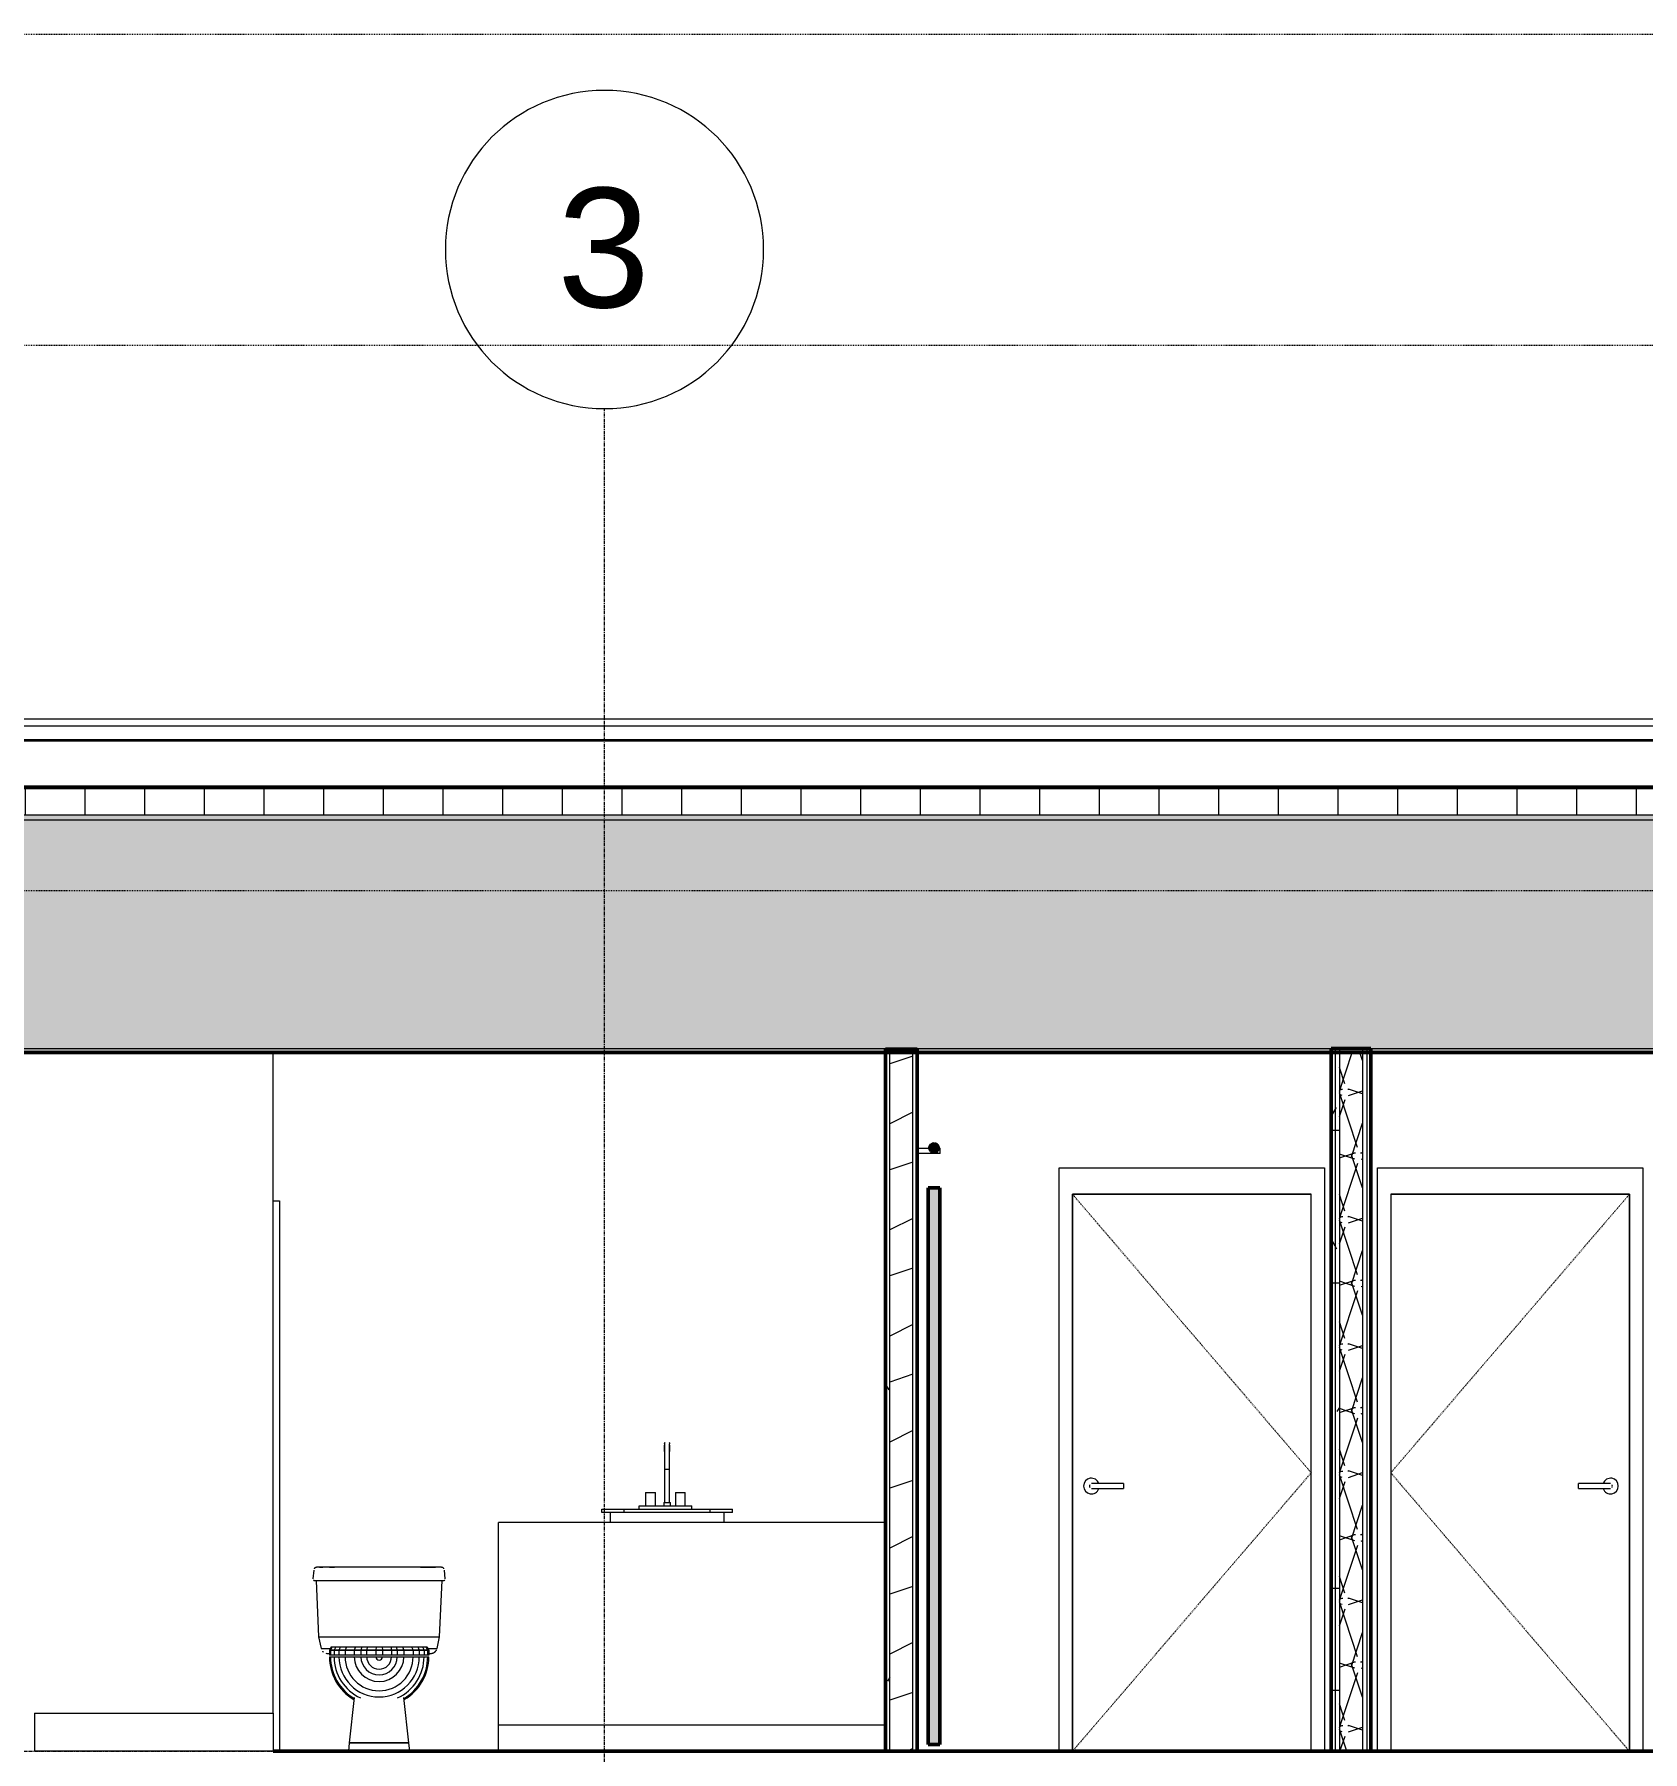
# Model space of a CAD drawing. Header units: inches. Extents: x -4168 to 1833, y -300 to 637.
# Drawn here: x -2913.3 to -2670.7, y 267.9 to 527 of the extents above; entities that cross this region are included whole.
import ezdxf

# ---------------------------------------------------------------- set-up
doc = ezdxf.new("R2010")
doc.units = ezdxf.units.IN
doc.header["$MEASUREMENT"] = 0
for name, pattern in [('Aligning Line 1_8_', [0.25, 0.125, -0.125]), ('Dash 1_16_', [0.125, 0.0625, -0.0625]), ('Grid Line 1_2_', [0.875, 0.5, -0.125, 0.125, -0.125])]:
    doc.linetypes.add(name, pattern=pattern)
for name, color, linetype, lineweight in [('0-1', 7, 'Continuous', 5), ('0-2', 7, 'Continuous', 13), ('0-3', 55, 'Continuous', 9), ('A-DOOR-2', 135, 'Continuous', 13), ('A-DOOR-3', 10, 'Continuous', 50), ('A-DOOR-4', 250, 'Continuous', 9), ('A-DOOR-8', 250, 'Dash 1_16_', 9), ('A-DOOR-FRAM-1', 250, 'Continuous', 9), ('A-FLOR-7', 192, 'Continuous', 50), ('A-FLOR-LEVL-1', 51, 'Grid Line 1_2_', 9), ('A-ROOF', 132, 'Continuous', 13), ('A-ROOF-1', 252, 'Continuous', 13), ('A-ROOF-2', 31, 'Continuous', 5), ('A-ROOF-4', 132, 'Continuous', 50), ('A-ROOF-PATT-1', 132, 'Continuous', 9), ('A-WALL-1', 10, 'Continuous', 50), ('A-WALL-2', 7, 'Continuous', 13), ('A-WALL-3', 135, 'Continuous', 13), ('A-WALL-PATT-1', 250, 'Continuous', 9), ('A-WALL-PATT-2', 253, 'Continuous', 9), ('G-ANNO-SYMB', 111, 'Aligning Line 1_8_', 9), ('I-WALL-1', 10, 'Continuous', 50), ('I-WALL-2', 135, 'Continuous', 13), ('P-SANR-FIXT-1', 55, 'Continuous', 9), ('Q-CASE-1', 55, 'Continuous', 9), ('S-GRID-1', 1, 'Grid Line 1_2_', 9), ('S-GRID-IDEN', 1, 'Continuous', 9)]:
    doc.layers.add(name, color=color, linetype=linetype, lineweight=lineweight)
doc.styles.add('Arial_1', font='arial.ttf', dxfattribs={"height": 18})
pattern_1 = [(0, (-3769.654, 146.633), (30.72, 7.68), [1.267, -21.773, 1.267, -21.773, -122.88]), (0, (-3769.654, 146.633), (30.72, 7.68), [-46.08, 1.267, -44.813, 1.267, -21.773, -53.76]), (0, (-3769.654, 146.633), (30.72, 7.68), [-115.2, 1.267, -14.093, 1.267, -37.133]), (120, (-3758.134, 150.473), (-22.011075, 22.7643), [1.267, -21.773, 1.267, -21.773, -122.88]), (120, (-3758.134, 150.473), (-22.011075, 22.7643), [-46.08, 1.267, -44.813, 1.267, -21.773, -53.76]), (120, (-3758.134, 150.473), (-22.011075, 22.7643), [-115.2, 1.267, -14.093, 1.267, -37.133]), (240, (-3754.294, 165.833), (-8.708925, -30.4443), [1.267, -21.773, 1.267, -21.773, -122.88]), (240, (-3754.294, 165.833), (-8.708925, -30.4443), [-46.08, 1.267, -44.813, 1.267, -21.773, -53.76]), (240, (-3754.294, 165.833), (-8.708925, -30.4443), [-115.2, 1.267, -14.093, 1.267, -37.133])]

# ---------------------------------------------------------------- blocks, each defined once
blk = doc.blocks.new('M_Sink Vanity-Square - 500 x 440mm-1352614-BUILDING SECTION - NORTH_SOUTH THRU PARKING RAMP - LOOKING WEST')
at = {"layer": 'P-SANR-FIXT-1'}
for p, q in [((-2818.25, 314.39), (-2818.25, 314.4)), ((-2817.5, 314.41), (-2817.5, 314.39)), ((-2818.25, 313.19), (-2818.25, 305.5)), ((-2818.25, 311.87), (-2818.25, 310.5)), ((-2817.5, 305.5), (-2817.5, 313.19)), ((-2817.5, 310.5), (-2817.5, 311.87)), ((-2817.88, 310.5), (-2818.24, 310.5)), ((-2817.51, 310.5), (-2817.88, 310.5)), ((-2821.13, 307), (-2821.13, 304.99)), ((-2821.13, 307), (-2819.63, 307)), ((-2819.63, 304.99), (-2819.63, 307)), ((-2816.63, 307), (-2816.63, 304.99)), ((-2816.63, 307), (-2815.13, 307)), ((-2815.13, 304.99), (-2815.13, 307)), ((-2827.75, 304.5), (-2827.75, 304)), ((-2827.72, 304.5), (-2824.4, 304.5)), ((-2827.72, 304), (-2827.72, 304.5)), ((-2824.4, 304), (-2827.72, 304)), ((-2826.47, 304), (-2826.47, 302.5)), ((-2824.4, 304.5), (-2811.36, 304.5)), ((-2824.4, 304.5), (-2824.4, 304)), ((-2811.36, 304), (-2824.4, 304)), ((-2822.13, 304.99), (-2822.13, 304.5)), ((-2822.11, 304.99), (-2821.38, 304.99)), ((-2821.38, 304.99), (-2820.38, 304.99)), ((-2820.38, 304.99), (-2815.88, 304.99)), ((-2818.38, 305.5), (-2818.38, 304.99)), ((-2818.38, 305.5), (-2817.38, 305.5)), ((-2817.38, 304.99), (-2817.38, 305.5)), ((-2815.88, 304.99), (-2814.88, 304.99)), ((-2814.88, 304.99), (-2814.15, 304.99)), ((-2814.13, 304.5), (-2814.13, 304.99)), ((-2811.36, 304.5), (-2808.03, 304.5)), ((-2811.36, 304), (-2811.36, 304.5)), ((-2808.03, 304), (-2811.36, 304)), ((-2809.28, 302.5), (-2809.28, 304)), ((-2808.03, 304), (-2808.03, 304.5)), ((-2808, 304), (-2808, 304.5))]:
    blk.add_line(p, q, dxfattribs=at)
at = {"layer": 'P-SANR-FIXT-1', "flags": 128}
for points in [[(-2818.25, 314.43), (-2818.24, 314.45), (-2818.24, 314.46), (-2818.24, 314.48), (-2818.23, 314.49), (-2818.23, 314.51), (-2818.22, 314.52), (-2818.22, 314.53), (-2818.21, 314.55), (-2818.2, 314.56), (-2818.19, 314.57)], [(-2818.25, 314.37), (-2818.25, 314.37), (-2818.25, 314.37), (-2818.25, 314.36), (-2818.25, 314.34), (-2818.25, 314.33), (-2818.25, 314.3), (-2818.25, 314.28), (-2818.25, 314.25), (-2818.25, 314.21), (-2818.25, 314.18), (-2818.25, 314.14), (-2818.25, 314.09), (-2818.25, 314.04), (-2818.25, 313.99), (-2818.25, 313.94), (-2818.25, 313.88), (-2818.25, 313.82), (-2818.25, 313.75), (-2818.25, 313.69), (-2818.25, 313.62), (-2818.25, 313.54), (-2818.25, 313.47), (-2818.25, 313.39), (-2818.25, 313.31), (-2818.25, 313.23), (-2818.25, 313.14), (-2818.25, 313.05), (-2818.25, 312.96), (-2818.25, 312.87), (-2818.25, 312.78), (-2818.25, 312.69), (-2818.25, 312.59), (-2818.25, 312.5), (-2818.25, 312.4), (-2818.25, 312.3), (-2818.25, 312.2), (-2818.25, 312.1), (-2818.25, 312), (-2818.25, 311.9), (-2818.25, 311.87)], [(-2818.25, 313.19), (-2818.25, 313.23), (-2818.25, 313.28), (-2818.25, 313.33), (-2818.25, 313.38), (-2818.25, 313.42), (-2818.25, 313.47), (-2818.25, 313.52), (-2818.25, 313.56), (-2818.25, 313.61), (-2818.25, 313.65), (-2818.25, 313.69), (-2818.25, 313.74), (-2818.25, 313.78), (-2818.25, 313.82), (-2818.25, 313.86), (-2818.25, 313.9), (-2818.25, 313.93), (-2818.25, 313.97), (-2818.25, 314.01), (-2818.25, 314.04), (-2818.25, 314.07), (-2818.25, 314.1), (-2818.25, 314.13), (-2818.25, 314.16)], [(-2817.56, 314.58), (-2817.55, 314.56), (-2817.55, 314.55), (-2817.54, 314.54), (-2817.53, 314.52), (-2817.53, 314.51), (-2817.52, 314.5), (-2817.52, 314.48), (-2817.51, 314.47), (-2817.51, 314.45), (-2817.51, 314.44), (-2817.51, 314.42)], [(-2817.5, 311.87), (-2817.5, 311.97), (-2817.5, 312.07), (-2817.5, 312.17), (-2817.5, 312.27), (-2817.5, 312.37), (-2817.5, 312.47), (-2817.5, 312.57), (-2817.5, 312.66), (-2817.5, 312.76), (-2817.5, 312.85), (-2817.5, 312.94), (-2817.5, 313.03), (-2817.5, 313.12), (-2817.5, 313.2), (-2817.5, 313.29), (-2817.5, 313.37), (-2817.5, 313.45), (-2817.5, 313.52), (-2817.5, 313.6), (-2817.5, 313.67), (-2817.5, 313.74), (-2817.5, 313.8), (-2817.5, 313.86), (-2817.5, 313.92), (-2817.5, 313.98), (-2817.5, 314.03), (-2817.5, 314.08), (-2817.5, 314.13), (-2817.5, 314.17), (-2817.5, 314.21), (-2817.5, 314.24), (-2817.5, 314.27), (-2817.5, 314.3), (-2817.5, 314.32), (-2817.5, 314.34), (-2817.5, 314.35), (-2817.5, 314.36), (-2817.5, 314.37), (-2817.5, 314.37), (-2817.5, 314.37)], [(-2817.5, 314.14), (-2817.5, 314.11), (-2817.5, 314.08), (-2817.5, 314.05), (-2817.5, 314.01), (-2817.5, 313.98), (-2817.5, 313.94), (-2817.5, 313.91), (-2817.5, 313.87), (-2817.5, 313.83), (-2817.5, 313.79), (-2817.5, 313.75), (-2817.5, 313.7), (-2817.5, 313.66), (-2817.5, 313.62), (-2817.5, 313.57), (-2817.5, 313.53), (-2817.5, 313.48), (-2817.5, 313.44), (-2817.5, 313.39), (-2817.5, 313.34), (-2817.5, 313.3), (-2817.5, 313.25), (-2817.5, 313.2), (-2817.5, 313.19)]]:
    blk.add_lwpolyline(points, dxfattribs=at)
blk = doc.blocks.new('Toilet-Domestic-3D - Toilet-Domestic-3D-1372870-BUILDING SECTION - NORTH_SOUTH THRU PARKING RAMP - LOOKING WEST')
at = {"layer": 'P-SANR-FIXT-1'}
for p, q in [((-2871.19, 295.29), (-2871.3, 294.02)), ((-2870.32, 295.75), (-2869.82, 295.75)), ((-2870.32, 295.75), (-2869.82, 295.75)), ((-2868.78, 295.75), (-2868.07, 295.75)), ((-2868.78, 295.75), (-2868.07, 295.75)), ((-2855.07, 295.75), (-2867.57, 295.75)), ((-2855.07, 295.75), (-2852.83, 295.75)), ((-2855.07, 295.75), (-2852.83, 295.75)), ((-2851.35, 294.02), (-2851.46, 295.29)), ((-2870.82, 293.75), (-2870.44, 285.25)), ((-2867.57, 293.75), (-2855.07, 293.75)), ((-2852.21, 285.25), (-2851.82, 293.75)), ((-2870.44, 285.25), (-2870.08, 283.49)), ((-2870.44, 285.25), (-2867.57, 285.25)), ((-2867.57, 285.25), (-2855.07, 285.25)), ((-2855.07, 285.25), (-2852.21, 285.25)), ((-2852.57, 283.49), (-2852.21, 285.25)), ((-2870.08, 283.49), (-2868.72, 283.49)), ((-2868.57, 283.75), (-2868.82, 283.24)), ((-2868.82, 283.25), (-2868.65, 283.25)), ((-2868.82, 283.25), (-2868.82, 282.5)), ((-2868.65, 283.24), (-2868.82, 283.24)), ((-2868.65, 282.5), (-2868.82, 282.5)), ((-2868.4, 283.75), (-2868.65, 283.24)), ((-2868.65, 283.25), (-2868.11, 283.25)), ((-2868.65, 283.25), (-2868.65, 282.5)), ((-2868.11, 283.24), (-2868.65, 283.24)), ((-2868.11, 282.5), (-2868.65, 282.5)), ((-2868.57, 283.75), (-2868.4, 283.75)), ((-2868.4, 283.75), (-2867.87, 283.75)), ((-2867.87, 283.75), (-2868.11, 283.24)), ((-2868.11, 283.25), (-2867.38, 283.25)), ((-2867.38, 283.24), (-2868.11, 283.24)), ((-2868.11, 283.24), (-2868.11, 282.5)), ((-2867.38, 282.5), (-2868.11, 282.5)), ((-2867.87, 283.75), (-2867.15, 283.75)), ((-2867.15, 283.75), (-2867.38, 283.24)), ((-2867.38, 283.25), (-2866.45, 283.25)), ((-2867.38, 283.25), (-2867.38, 282.5)), ((-2866.45, 283.24), (-2867.38, 283.24)), ((-2866.45, 282.5), (-2867.38, 282.5)), ((-2867.15, 283.75), (-2866.23, 283.75)), ((-2866.23, 283.75), (-2866.45, 283.24)), ((-2866.45, 283.25), (-2865.06, 283.25)), ((-2865.06, 283.24), (-2866.45, 283.24)), ((-2866.45, 283.24), (-2866.45, 282.5)), ((-2865.06, 282.5), (-2866.45, 282.5)), ((-2866.23, 283.75), (-2864.87, 283.75)), ((-2864.87, 283.75), (-2865.06, 283.25)), ((-2865.06, 283.25), (-2864.06, 283.25)), ((-2865.06, 283.25), (-2865.06, 282.5)), ((-2864.06, 283.24), (-2865.06, 283.24)), ((-2864.06, 282.5), (-2865.06, 282.5)), ((-2864.87, 283.75), (-2863.91, 283.75)), ((-2863.91, 283.75), (-2864.06, 283.25)), ((-2864.06, 283.25), (-2863.2, 283.25)), ((-2864.06, 283.25), (-2864.06, 282.5)), ((-2863.2, 283.24), (-2864.06, 283.24)), ((-2863.2, 282.5), (-2864.06, 282.5)), ((-2863.91, 283.75), (-2863.09, 283.75)), ((-2863.09, 283.75), (-2863.2, 283.25)), ((-2863.2, 283.25), (-2861.82, 283.25)), ((-2863.2, 283.25), (-2863.2, 282.5)), ((-2861.82, 283.24), (-2863.2, 283.24)), ((-2861.82, 282.5), (-2863.2, 282.5)), ((-2863.09, 283.75), (-2861.78, 283.75)), ((-2861.78, 283.75), (-2861.82, 283.25)), ((-2861.82, 283.25), (-2860.82, 283.25)), ((-2860.82, 283.24), (-2861.82, 283.24)), ((-2861.82, 283.24), (-2861.82, 282.5)), ((-2860.82, 282.5), (-2861.82, 282.5)), ((-2861.78, 283.75), (-2860.87, 283.75)), ((-2860.87, 283.75), (-2859.56, 283.75)), ((-2860.87, 283.75), (-2860.82, 283.25)), ((-2860.82, 283.25), (-2859.45, 283.25)), ((-2860.82, 283.25), (-2860.82, 282.5)), ((-2859.45, 283.24), (-2860.82, 283.24)), ((-2859.45, 282.5), (-2860.82, 282.5)), ((-2859.56, 283.75), (-2858.74, 283.75)), ((-2859.56, 283.75), (-2859.45, 283.25)), ((-2859.45, 283.25), (-2858.58, 283.25)), ((-2858.58, 283.24), (-2859.45, 283.24)), ((-2859.45, 283.24), (-2859.45, 282.5)), ((-2858.58, 282.5), (-2859.45, 282.5)), ((-2858.74, 283.75), (-2857.78, 283.75)), ((-2858.74, 283.75), (-2858.59, 283.25)), ((-2858.58, 283.25), (-2857.59, 283.25)), ((-2858.58, 283.25), (-2858.58, 282.5)), ((-2857.58, 283.24), (-2858.58, 283.24)), ((-2857.58, 282.5), (-2858.58, 282.5)), ((-2857.78, 283.75), (-2856.41, 283.75)), ((-2857.78, 283.75), (-2857.59, 283.25)), ((-2857.58, 283.25), (-2856.2, 283.25)), ((-2856.2, 283.24), (-2857.58, 283.24)), ((-2857.58, 283.24), (-2857.58, 282.5)), ((-2856.2, 282.5), (-2857.58, 282.5)), ((-2856.41, 283.75), (-2855.5, 283.75)), ((-2856.41, 283.75), (-2856.2, 283.24)), ((-2856.2, 283.25), (-2855.26, 283.25)), ((-2855.26, 283.24), (-2856.2, 283.24)), ((-2856.2, 283.24), (-2856.2, 282.5)), ((-2855.26, 282.5), (-2856.2, 282.5)), ((-2855.5, 283.75), (-2854.77, 283.75)), ((-2855.5, 283.75), (-2855.26, 283.24)), ((-2855.26, 283.25), (-2854.54, 283.25)), ((-2855.26, 283.25), (-2855.26, 282.5)), ((-2854.54, 283.24), (-2855.26, 283.24)), ((-2854.54, 282.5), (-2855.26, 282.5)), ((-2854.77, 283.75), (-2854.25, 283.75)), ((-2854.77, 283.75), (-2854.54, 283.24)), ((-2854.54, 283.25), (-2854, 283.25)), ((-2854.54, 283.25), (-2854.54, 282.5)), ((-2854, 283.24), (-2854.54, 283.24)), ((-2854, 282.5), (-2854.54, 282.5)), ((-2854.25, 283.75), (-2854.07, 283.75)), ((-2854.25, 283.75), (-2854, 283.24)), ((-2854.07, 283.75), (-2853.82, 283.24)), ((-2854, 283.25), (-2853.82, 283.25)), ((-2853.82, 283.24), (-2854, 283.24)), ((-2854, 283.24), (-2854, 282.5)), ((-2853.82, 282.5), (-2854, 282.5)), ((-2853.93, 283.49), (-2852.57, 283.49)), ((-2853.82, 283.25), (-2853.82, 282.5)), ((-2868.82, 282.25), (-2868.65, 282.25)), ((-2868.65, 282.25), (-2868.11, 282.25)), ((-2868.11, 282.25), (-2867.38, 282.25)), ((-2867.38, 282.25), (-2866.45, 282.25)), ((-2866.45, 282.25), (-2865.06, 282.25)), ((-2865.06, 282.25), (-2864.06, 282.25)), ((-2864.06, 282.25), (-2863.2, 282.25)), ((-2863.2, 282.25), (-2861.82, 282.25)), ((-2861.82, 282.25), (-2861.32, 282.25)), ((-2861.32, 282.25), (-2860.82, 282.25)), ((-2860.82, 282.25), (-2859.45, 282.25)), ((-2859.45, 282.25), (-2858.58, 282.25)), ((-2858.58, 282.25), (-2857.58, 282.25)), ((-2857.58, 282.25), (-2856.2, 282.25)), ((-2856.2, 282.25), (-2855.26, 282.25)), ((-2855.26, 282.25), (-2854.54, 282.25)), ((-2854.54, 282.25), (-2854, 282.25)), ((-2854, 282.25), (-2853.82, 282.25)), ((-2865.07, 276.12), (-2865.82, 269.25)), ((-2856.82, 269.25), (-2857.57, 276.12)), ((-2865.82, 269.25), (-2865.96, 268)), ((-2865.6, 269.25), (-2865.82, 269.25)), ((-2865.82, 269.25), (-2865.6, 269.25)), ((-2864.96, 269.25), (-2865.6, 269.25)), ((-2865.6, 269.25), (-2861.32, 269.25)), ((-2863.97, 269.25), (-2864.96, 269.25)), ((-2862.71, 269.25), (-2863.97, 269.25)), ((-2861.32, 269.25), (-2862.71, 269.25)), ((-2859.93, 269.25), (-2861.32, 269.25)), ((-2861.32, 269.25), (-2859.93, 269.25)), ((-2858.68, 269.25), (-2859.93, 269.25)), ((-2859.93, 269.25), (-2858.68, 269.25)), ((-2857.68, 269.25), (-2858.68, 269.25)), ((-2858.68, 269.25), (-2857.68, 269.25)), ((-2857.04, 269.25), (-2857.68, 269.25)), ((-2857.68, 269.25), (-2857.04, 269.25)), ((-2856.82, 269.25), (-2857.04, 269.25)), ((-2857.04, 269.25), (-2856.82, 269.25)), ((-2856.69, 268), (-2856.82, 269.25))]:
    blk.add_line(p, q, dxfattribs=at)
at = {"layer": 'P-SANR-FIXT-1', "flags": 128}
for points in [[(-2867.57, 295.75), (-2867.7, 295.75), (-2867.82, 295.75), (-2867.95, 295.75), (-2868.07, 295.75), (-2868.19, 295.75), (-2868.31, 295.75), (-2868.44, 295.75), (-2868.55, 295.75), (-2868.67, 295.75), (-2868.79, 295.75), (-2868.9, 295.75), (-2869.01, 295.75), (-2869.12, 295.75), (-2869.23, 295.75), (-2869.33, 295.75), (-2869.44, 295.75), (-2869.53, 295.75), (-2869.63, 295.75), (-2869.72, 295.75), (-2869.81, 295.75), (-2869.89, 295.75), (-2869.98, 295.75), (-2870.05, 295.75), (-2870.13, 295.75), (-2870.2, 295.75), (-2870.26, 295.75), (-2870.32, 295.75), (-2870.38, 295.75), (-2870.43, 295.75), (-2870.48, 295.75), (-2870.52, 295.75), (-2870.56, 295.75), (-2870.59, 295.75), (-2870.62, 295.75), (-2870.65, 295.75), (-2870.66, 295.75), (-2870.68, 295.75), (-2870.69, 295.75), (-2870.69, 295.75), (-2870.69, 295.75)], [(-2851.96, 295.75), (-2851.96, 295.75), (-2851.97, 295.75), (-2851.98, 295.75), (-2852, 295.75), (-2852.02, 295.75), (-2852.05, 295.75), (-2852.08, 295.75), (-2852.12, 295.75), (-2852.16, 295.75), (-2852.2, 295.75), (-2852.25, 295.75), (-2852.31, 295.75), (-2852.37, 295.75), (-2852.43, 295.75), (-2852.5, 295.75), (-2852.57, 295.75), (-2852.65, 295.75), (-2852.73, 295.75), (-2852.81, 295.75), (-2852.9, 295.75), (-2852.99, 295.75), (-2853.09, 295.75), (-2853.19, 295.75), (-2853.29, 295.75), (-2853.39, 295.75), (-2853.5, 295.75), (-2853.6, 295.75), (-2853.72, 295.75), (-2853.83, 295.75), (-2853.94, 295.75), (-2854.06, 295.75), (-2854.18, 295.75), (-2854.3, 295.75), (-2854.42, 295.75), (-2854.54, 295.75), (-2854.67, 295.75), (-2854.79, 295.75), (-2854.92, 295.75), (-2855.04, 295.75), (-2855.07, 295.75)], [(-2871.05, 293.75), (-2871.05, 293.75), (-2871.04, 293.75), (-2871.03, 293.75), (-2871.01, 293.75), (-2870.98, 293.75), (-2870.95, 293.75), (-2870.92, 293.75), (-2870.87, 293.75), (-2870.83, 293.75), (-2870.78, 293.75), (-2870.72, 293.75), (-2870.66, 293.75), (-2870.59, 293.75), (-2870.52, 293.75), (-2870.44, 293.75), (-2870.36, 293.75), (-2870.28, 293.75), (-2870.19, 293.75), (-2870.09, 293.75), (-2870, 293.75), (-2869.89, 293.75), (-2869.79, 293.75), (-2869.68, 293.75), (-2869.57, 293.75), (-2869.45, 293.75), (-2869.33, 293.75), (-2869.21, 293.75), (-2869.09, 293.75), (-2868.96, 293.75), (-2868.83, 293.75), (-2868.7, 293.75), (-2868.57, 293.75), (-2868.44, 293.75), (-2868.3, 293.75), (-2868.16, 293.75), (-2868.03, 293.75), (-2867.89, 293.75), (-2867.75, 293.75), (-2867.61, 293.75), (-2867.57, 293.75)], [(-2855.07, 293.75), (-2854.93, 293.75), (-2854.8, 293.75), (-2854.66, 293.75), (-2854.52, 293.75), (-2854.38, 293.75), (-2854.25, 293.75), (-2854.11, 293.75), (-2853.98, 293.75), (-2853.85, 293.75), (-2853.72, 293.75), (-2853.59, 293.75), (-2853.47, 293.75), (-2853.35, 293.75), (-2853.23, 293.75), (-2853.11, 293.75), (-2853, 293.75), (-2852.89, 293.75), (-2852.78, 293.75), (-2852.68, 293.75), (-2852.58, 293.75), (-2852.48, 293.75), (-2852.39, 293.75), (-2852.31, 293.75), (-2852.23, 293.75), (-2852.15, 293.75), (-2852.08, 293.75), (-2852.01, 293.75), (-2851.94, 293.75), (-2851.89, 293.75), (-2851.83, 293.75), (-2851.79, 293.75), (-2851.74, 293.75), (-2851.71, 293.75), (-2851.67, 293.75), (-2851.65, 293.75), (-2851.63, 293.75), (-2851.61, 293.75), (-2851.6, 293.75), (-2851.6, 293.75), (-2851.6, 293.75)], [(-2869.11, 282.75), (-2869.11, 282.75), (-2869.11, 282.75), (-2869.1, 282.75), (-2869.09, 282.75), (-2869.08, 282.75), (-2869.07, 282.75), (-2869.05, 282.75), (-2869.03, 282.75), (-2869.01, 282.75), (-2868.99, 282.75), (-2868.96, 282.75), (-2868.94, 282.75), (-2868.91, 282.75), (-2868.88, 282.75), (-2868.84, 282.75)], [(-2853.81, 282.75), (-2853.78, 282.75), (-2853.75, 282.75), (-2853.72, 282.75), (-2853.69, 282.75), (-2853.66, 282.75), (-2853.64, 282.75), (-2853.62, 282.75), (-2853.6, 282.75), (-2853.58, 282.75), (-2853.57, 282.75), (-2853.56, 282.75), (-2853.55, 282.75), (-2853.54, 282.75), (-2853.54, 282.75), (-2853.54, 282.75), (-2853.54, 282.75)]]:
    blk.add_lwpolyline(points, dxfattribs=at)
at = {"layer": 'P-SANR-FIXT-1'}
for radius, start, end in [(7.5, 180, 239.5183), (7.33, 180, 239.6408), (6.79, 180, 245.7328), (6.06, 180, 360), (5.13, 180, 360), (3.74, 180, 360), (2.74, 180, 360), (1.87, 180, 0), (0.5, 180, 0), (6.79, 294.2672, 360), (7.33, 300.3592, 360), (7.5, 300.4817, 360)]:
    blk.add_arc((-2861.32, 282.25), radius, start, end, dxfattribs=at)
for points, knots in [([(-2870.69, 295.75), (-2870.73, 295.75), (-2870.8, 295.74), (-2870.87, 295.72), (-2870.93, 295.69), (-2870.98, 295.66), (-2871.03, 295.62), (-2871.07, 295.57), (-2871.1, 295.54), (-2871.11, 295.52)], [-1, -1, -1, -1, -0.8333333, -0.75, -0.6666667, -0.5833333, -0.5, -0.4166667, -0.3333333, -0.3333333, -0.3333333, -0.3333333]), ([(-2851.54, 295.52), (-2851.55, 295.54), (-2851.58, 295.57), (-2851.62, 295.62), (-2851.67, 295.66), (-2851.72, 295.69), (-2851.78, 295.72), (-2851.85, 295.74), (-2851.92, 295.75), (-2851.96, 295.75)], [0.3333333, 0.3333333, 0.3333333, 0.3333333, 0.4166667, 0.5, 0.5833333, 0.6666667, 0.75, 0.8333333, 1, 1, 1, 1]), ([(-2871.24, 293.83), (-2871.23, 293.83), (-2871.23, 293.82), (-2871.21, 293.81), (-2871.2, 293.8), (-2871.17, 293.78), (-2871.15, 293.77), (-2871.13, 293.76), (-2871.1, 293.75), (-2871.07, 293.75), (-2871.05, 293.75)], [-0.5, -0.5, -0.5, -0.5, -0.46875, -0.4375, -0.375, -0.3125, -0.25, -0.1875, -0.125, 0, 0, 0, 0]), ([(-2851.6, 293.75), (-2851.58, 293.75), (-2851.55, 293.75), (-2851.52, 293.76), (-2851.5, 293.77), (-2851.47, 293.78), (-2851.45, 293.8), (-2851.43, 293.81), (-2851.42, 293.82), (-2851.42, 293.83), (-2851.41, 293.83)], [0, 0, 0, 0, 0.125, 0.1875, 0.25, 0.3125, 0.375, 0.4375, 0.46875, 0.5, 0.5, 0.5, 0.5]), ([(-2853.54, 282.75), (-2853.46, 282.75), (-2853.35, 282.76), (-2853.21, 282.8), (-2853.11, 282.84), (-2853.02, 282.89), (-2852.93, 282.96), (-2852.84, 283.03), (-2852.77, 283.11), (-2852.71, 283.19), (-2852.67, 283.25), (-2852.65, 283.28)], [0, 0, 0, 0, 0.1666667, 0.25, 0.3333333, 0.4166667, 0.5, 0.5833333, 0.6666667, 0.75, 0.8247452, 0.8247452, 0.8247452, 0.8247452])]:
    blk.add_open_spline(points, degree=3, knots=knots, dxfattribs=at)
for points in [[(-2869.88, 283.11), (-2869.85, 283.08), (-2869.81, 283.03), (-2869.75, 282.98), (-2869.72, 282.96)], [(-2869.33, 282.77), (-2869.26, 282.76), (-2869.19, 282.75), (-2869.11, 282.75)]]:
    blk.add_open_spline(points, degree=3, dxfattribs=at)
blk = doc.blocks.new('OD_CW_Base Cabinet - OD_CW_Base Cabinet-1913600-BUILDING SECTION - NORTH_SOUTH THRU PARKING RAMP - LOOKING WEST')
at = {"layer": 'Q-CASE-1'}
for p, q in [((-2843.32, 272), (-2843.32, 302.5)), ((-2784.92, 302.5), (-2843.32, 302.5)), ((-2843.32, 272), (-2784.92, 272)), ((-2843.32, 268), (-2843.32, 272))]:
    blk.add_line(p, q, dxfattribs=at)
blk = doc.blocks.new('Shower Base-3D - 36_ x 36_-1586087-BUILDING SECTION - NORTH_SOUTH THRU PARKING RAMP - LOOKING WEST')
at = {"layer": 'P-SANR-FIXT-1'}
for p, q in [((-2913.32, 273.75), (-2877.32, 273.75)), ((-2913.32, 273.75), (-2913.32, 268)), ((-2877.32, 273.75), (-2877.32, 268)), ((-2877.32, 268), (-2913.32, 268))]:
    blk.add_line(p, q, dxfattribs=at)
blk = doc.blocks.new('Interior_barn_door_18732 - Interior_barn_door_18732-V4-BUILDING SECTION - NORTH_SOUTH THRU PARKING RAMP - LOOKING WEST')
at = {"layer": 'A-DOOR-2'}
for points in [[(-2777.6, 358.37), (-2777.16, 358.56), (-2776.98, 359), (-2777.16, 359.44), (-2777.6, 359.62), (-2778.04, 359.44), (-2778.21, 358.96), (-2778.04, 358.56)], [(-2776.73, 269), (-2776.73, 353), (-2778.48, 353), (-2778.48, 269)]]:
    blk.add_hatch(color=256, dxfattribs=at).paths.add_polyline_path(points, flags=0)
for p, q in [((-2780.17, 358.96), (-2778.21, 358.96)), ((-2776.7, 358.15), (-2780.17, 358.15)), ((-2776.99, 358.96), (-2776.7, 358.96)), ((-2776.7, 358.15), (-2776.7, 358.96))]:
    blk.add_line(p, q, dxfattribs=at)
at = {"layer": 'A-DOOR-3'}
for p, q in [((-2776.73, 353), (-2778.48, 353)), ((-2778.48, 353), (-2778.48, 269)), ((-2776.73, 269), (-2776.73, 353)), ((-2778.48, 269), (-2776.73, 269))]:
    blk.add_line(p, q, dxfattribs=at)
for start, end in [(90, 270), (270, 90)]:
    blk.add_arc((-2777.6, 359), 0.625, start, end, dxfattribs=at)
blk = doc.blocks.new('Single-Flush - CLOSET-1720256-BUILDING SECTION - NORTH_SOUTH THRU PARKING RAMP - LOOKING WEST')
at = {"layer": 'A-DOOR-FRAM-1'}
for p, q in [((-2877.32, 351), (-2876.32, 351)), ((-2876.32, 351), (-2876.32, 268))]:
    blk.add_line(p, q, dxfattribs=at)
blk = doc.blocks.new('CTR - 1st Phase - Unit Layouts_rvt-1-BUILDING SECTION - NORTH_SOUTH THRU PARKING RAMP - LOOKING WEST')
at = {"layer": 'A-WALL-PATT-1'}
h = blk.add_hatch(dxfattribs=at)
h.set_pattern_fill('FP_1', color=256, style=0, pattern_type=2)
h.set_pattern_definition(pattern_1)
h.paths.add_polyline_path([(-2784.92, 268), (-2784.3, 268), (-2784.3, 373.37), (-2784.92, 373.37), (-2784.92, 272)], flags=0)
at = {"layer": 'A-WALL-PATT-2'}
h = blk.add_hatch(dxfattribs=at)
h.set_pattern_fill('FP_4', color=256, style=0, pattern_type=2)
h.set_pattern_definition([(216.87, (-3763.257, 162.627), (47.980943, 31.987086), [7.997, -71.971]), (206.565, (-3753.661, 157.829), (-15.993714, -15.994133), [17.881, -17.881]), (198.435, (-3753.661, 149.832), (-31.98674, -15.99388), [10.115, -40.461])])
h.paths.add_polyline_path([(-2780.8, 268), (-2780.8, 373.37), (-2784.3, 373.37), (-2784.3, 268)], flags=0)
at = {"layer": 'A-WALL-1'}
for p, q in [((-2784.92, 373.87), (-2784.92, 268)), ((-2780.17, 373.87), (-2784.92, 373.87)), ((-2780.17, 268), (-2780.17, 373.87)), ((-2784.92, 268), (-2780.17, 268))]:
    blk.add_line(p, q, dxfattribs=at)
at = {"layer": 'A-WALL-2'}
for p, q in [((-2784.3, 268), (-2784.3, 373.87)), ((-2780.8, 268), (-2780.8, 373.87))]:
    blk.add_line(p, q, dxfattribs=at)
at = {"layer": 'A-WALL-3'}
blk.add_line((-2877.32, 273.75), (-2877.32, 373.37), dxfattribs=at)
at = {"layer": '0-2'}
for name in ['Interior_barn_door_18732 - Interior_barn_door_18732-V4-BUILDING SECTION - NORTH_SOUTH THRU PARKING RAMP - LOOKING WEST', 'Single-Flush - CLOSET-1720256-BUILDING SECTION - NORTH_SOUTH THRU PARKING RAMP - LOOKING WEST', 'M_Sink Vanity-Square - 500 x 440mm-1352614-BUILDING SECTION - NORTH_SOUTH THRU PARKING RAMP - LOOKING WEST', 'OD_CW_Base Cabinet - OD_CW_Base Cabinet-1913600-BUILDING SECTION - NORTH_SOUTH THRU PARKING RAMP - LOOKING WEST', 'Toilet-Domestic-3D - Toilet-Domestic-3D-1372870-BUILDING SECTION - NORTH_SOUTH THRU PARKING RAMP - LOOKING WEST', 'Shower Base-3D - 36_ x 36_-1586087-BUILDING SECTION - NORTH_SOUTH THRU PARKING RAMP - LOOKING WEST']:
    blk.add_blockref(name, (0, 0), dxfattribs=at)
blk = doc.blocks.new('HOLLOW METAL - UNIT DOOR-1759144-BUILDING SECTION - NORTH_SOUTH THRU PARKING RAMP - LOOKING WEST')
at = {"layer": 'A-DOOR-4'}
for p, q in [((-2672.72, 352), (-2708.72, 352)), ((-2708.72, 352), (-2708.72, 268)), ((-2672.72, 268), (-2672.72, 352)), ((-2676.27, 308.39), (-2680.4, 308.39)), ((-2680.4, 308), (-2680.4, 308.39)), ((-2680.4, 307.61), (-2680.4, 308)), ((-2680.4, 307.61), (-2676.27, 307.61))]:
    blk.add_line(p, q, dxfattribs=at)
at = {"layer": 'A-DOOR-4', "flags": 128}
for points in [[(-2675.68, 308.39), (-2675.68, 308.39), (-2675.68, 308.39), (-2675.68, 308.39), (-2675.68, 308.39), (-2675.69, 308.39), (-2675.69, 308.39), (-2675.7, 308.39), (-2675.71, 308.39), (-2675.71, 308.39), (-2675.72, 308.39), (-2675.73, 308.39), (-2675.74, 308.39), (-2675.75, 308.39), (-2675.77, 308.39), (-2675.78, 308.39), (-2675.79, 308.39), (-2675.81, 308.39), (-2675.82, 308.39), (-2675.84, 308.39), (-2675.86, 308.39), (-2675.87, 308.39), (-2675.89, 308.39), (-2675.91, 308.39), (-2675.93, 308.39), (-2675.95, 308.39), (-2675.97, 308.39), (-2675.99, 308.39), (-2676.01, 308.39), (-2676.03, 308.39), (-2676.05, 308.39), (-2676.08, 308.39), (-2676.1, 308.39), (-2676.12, 308.39), (-2676.14, 308.39), (-2676.17, 308.39), (-2676.19, 308.39), (-2676.21, 308.39), (-2676.24, 308.39), (-2676.26, 308.39), (-2676.27, 308.39)], [(-2676.27, 307.61), (-2676.24, 307.61), (-2676.22, 307.61), (-2676.2, 307.61), (-2676.17, 307.61), (-2676.15, 307.61), (-2676.13, 307.61), (-2676.1, 307.61), (-2676.08, 307.61), (-2676.06, 307.61), (-2676.04, 307.61), (-2676.02, 307.61), (-2675.99, 307.61), (-2675.97, 307.61), (-2675.95, 307.61), (-2675.93, 307.61), (-2675.91, 307.61), (-2675.9, 307.61), (-2675.88, 307.61), (-2675.86, 307.61), (-2675.84, 307.61), (-2675.83, 307.61), (-2675.81, 307.61), (-2675.8, 307.61), (-2675.78, 307.61), (-2675.77, 307.61), (-2675.76, 307.61), (-2675.75, 307.61), (-2675.74, 307.61), (-2675.73, 307.61), (-2675.72, 307.61), (-2675.71, 307.61), (-2675.7, 307.61), (-2675.7, 307.61), (-2675.69, 307.61), (-2675.69, 307.61), (-2675.68, 307.61), (-2675.68, 307.61), (-2675.68, 307.61), (-2675.68, 307.61)]]:
    blk.add_lwpolyline(points, dxfattribs=at)
at = {"layer": 'A-DOOR-4'}
for centre, radius, start, end in [((-2675.58, 308), 1.18, 0, 160.3657), ((-2675.68, 308), 0.394, 75, 90), ((-2675.58, 308), 1.18, 199.5633, 0), ((-2675.68, 308), 0.394, 270, 285), ((-2675.68, 308), 0.394, 0, 30), ((-2675.68, 308), 0.394, 330, 0)]:
    blk.add_arc(centre, radius, start, end, dxfattribs=at)
at = {"layer": 'A-DOOR-8'}
for p, q in [((-2672.72, 352), (-2708.72, 310)), ((-2708.72, 310), (-2672.72, 268))]:
    blk.add_line(p, q, dxfattribs=at)
at = {"layer": 'A-DOOR-FRAM-1'}
for p, q in [((-2708.72, 352), (-2708.72, 268)), ((-2708.72, 352), (-2672.72, 352)), ((-2672.72, 352), (-2672.72, 268))]:
    blk.add_line(p, q, dxfattribs=at)
blk = doc.blocks.new('HOLLOW METAL - UNIT DOOR-1758958-BUILDING SECTION - NORTH_SOUTH THRU PARKING RAMP - LOOKING WEST')
at = {"layer": 'A-DOOR-4'}
for p, q in [((-2756.72, 352), (-2756.72, 268)), ((-2720.72, 352), (-2756.72, 352)), ((-2720.72, 268), (-2720.72, 352)), ((-2749.05, 308.39), (-2753.18, 308.39)), ((-2749.05, 308.39), (-2749.05, 308)), ((-2753.18, 307.61), (-2749.05, 307.61)), ((-2749.05, 308), (-2749.05, 307.61))]:
    blk.add_line(p, q, dxfattribs=at)
at = {"layer": 'A-DOOR-4', "flags": 128}
for points in [[(-2753.18, 308.39), (-2753.2, 308.39), (-2753.23, 308.39), (-2753.25, 308.39), (-2753.27, 308.39), (-2753.3, 308.39), (-2753.32, 308.39), (-2753.34, 308.39), (-2753.37, 308.39), (-2753.39, 308.39), (-2753.41, 308.39), (-2753.43, 308.39), (-2753.45, 308.39), (-2753.47, 308.39), (-2753.49, 308.39), (-2753.51, 308.39), (-2753.53, 308.39), (-2753.55, 308.39), (-2753.57, 308.39), (-2753.59, 308.39), (-2753.6, 308.39), (-2753.62, 308.39), (-2753.64, 308.39), (-2753.65, 308.39), (-2753.66, 308.39), (-2753.68, 308.39), (-2753.69, 308.39), (-2753.7, 308.39), (-2753.71, 308.39), (-2753.72, 308.39), (-2753.73, 308.39), (-2753.74, 308.39), (-2753.75, 308.39), (-2753.75, 308.39), (-2753.76, 308.39), (-2753.76, 308.39), (-2753.77, 308.39), (-2753.77, 308.39), (-2753.77, 308.39), (-2753.77, 308.39)], [(-2753.77, 307.61), (-2753.77, 307.61), (-2753.77, 307.61), (-2753.77, 307.61), (-2753.76, 307.61), (-2753.76, 307.61), (-2753.75, 307.61), (-2753.75, 307.61), (-2753.74, 307.61), (-2753.73, 307.61), (-2753.72, 307.61), (-2753.71, 307.61), (-2753.7, 307.61), (-2753.69, 307.61), (-2753.68, 307.61), (-2753.67, 307.61), (-2753.65, 307.61), (-2753.64, 307.61), (-2753.62, 307.61), (-2753.61, 307.61), (-2753.59, 307.61), (-2753.57, 307.61), (-2753.56, 307.61), (-2753.54, 307.61), (-2753.52, 307.61), (-2753.5, 307.61), (-2753.48, 307.61), (-2753.46, 307.61), (-2753.44, 307.61), (-2753.42, 307.61), (-2753.39, 307.61), (-2753.37, 307.61), (-2753.35, 307.61), (-2753.33, 307.61), (-2753.3, 307.61), (-2753.28, 307.61), (-2753.26, 307.61), (-2753.23, 307.61), (-2753.21, 307.61), (-2753.19, 307.61), (-2753.18, 307.61)]]:
    blk.add_lwpolyline(points, dxfattribs=at)
at = {"layer": 'A-DOOR-4'}
for centre, radius, start, end in [((-2753.87, 308), 1.18, 19.6343, 180), ((-2753.77, 308), 0.394, 90, 105), ((-2753.87, 308), 1.18, 180, 340.4367), ((-2753.77, 308), 0.394, 150, 180), ((-2753.77, 308), 0.394, 180, 210), ((-2753.77, 308), 0.394, 255, 270)]:
    blk.add_arc(centre, radius, start, end, dxfattribs=at)
at = {"layer": 'A-DOOR-8'}
for p, q in [((-2756.72, 352), (-2720.72, 310)), ((-2720.72, 310), (-2756.72, 268))]:
    blk.add_line(p, q, dxfattribs=at)
at = {"layer": 'A-DOOR-FRAM-1'}
for p, q in [((-2756.72, 268), (-2756.72, 352)), ((-2756.72, 352), (-2720.72, 352)), ((-2720.72, 268), (-2720.72, 352))]:
    blk.add_line(p, q, dxfattribs=at)
blk = doc.blocks.new('CTR - 1st Phase - Common Walls_rvt-1-BUILDING SECTION - NORTH_SOUTH THRU PARKING RAMP - LOOKING WEST')
at = {"layer": 'A-WALL-PATT-1'}
h = blk.add_hatch(dxfattribs=at)
h.set_pattern_fill('FP_1', color=256, style=0, pattern_type=2)
h.set_pattern_definition(pattern_1)
h.paths.add_polyline_path([(-2717.72, 268), (-2717.1, 268), (-2717.1, 373.37), (-2717.72, 373.37), (-2717.72, 274.85)], flags=0)
h = blk.add_hatch(dxfattribs=at)
h.set_pattern_fill('FP_1', color=256, style=0, pattern_type=2)
h.set_pattern_definition(pattern_1)
h.paths.add_polyline_path([(-2716.47, 268), (-2716.47, 373.37), (-2717.1, 373.37), (-2717.1, 268)], flags=0)
h = blk.add_hatch(dxfattribs=at)
h.set_pattern_fill('FP_1', color=256, style=0, pattern_type=2)
h.set_pattern_definition(pattern_1)
h.paths.add_polyline_path([(-2711.72, 268), (-2711.72, 373.37), (-2712.35, 373.37), (-2712.35, 268)], flags=0)
at = {"layer": 'A-WALL-PATT-2'}
h = blk.add_hatch(dxfattribs=at)
h.set_pattern_fill('FP_5', color=256, style=0, pattern_type=2)
h.set_pattern_definition([(161.57, (-3769.174, 147.113), (-3.8399538, -1.54e-05), [0, -27.322, 3.034, 0]), (18.43, (-3770.134, 147.113), (-3.8399538, 1.54e-05), [0, -27.322, 3.034, 0]), (108.43, (-3769.174, 147.113), (1.919622, -9.6005246), [9.106, -21.25]), (71.57, (-3770.134, 147.113), (1.919622, 9.6005246), [9.106, -21.25])])
h.paths.add_polyline_path([(-2712.97, 268), (-2712.97, 373.37), (-2716.47, 373.37), (-2716.47, 268)], flags=0)
at = {"layer": 'A-WALL-2'}
for p, q in [((-2717.1, 374), (-2717.1, 268)), ((-2716.47, 374), (-2716.47, 268)), ((-2712.97, 374), (-2712.97, 268)), ((-2712.35, 374), (-2712.35, 268))]:
    blk.add_line(p, q, dxfattribs=at)
at = {"layer": 'I-WALL-1'}
for p, q in [((-2717.72, 374), (-2717.72, 268)), ((-2711.72, 374), (-2717.72, 374)), ((-2711.72, 268), (-2711.72, 374)), ((-2717.72, 268), (-2711.72, 268))]:
    blk.add_line(p, q, dxfattribs=at)
at = {"layer": 'I-WALL-2'}
for p, q in [((-2758.72, 268), (-2758.72, 356)), ((-2758.72, 356), (-2718.72, 356)), ((-2718.72, 356), (-2718.72, 268)), ((-2710.72, 268), (-2710.72, 356)), ((-2710.72, 356), (-2670.72, 356)), ((-2670.72, 356), (-2670.72, 268))]:
    blk.add_line(p, q, dxfattribs=at)
at = {"layer": '0-3'}
for name in ['HOLLOW METAL - UNIT DOOR-1758958-BUILDING SECTION - NORTH_SOUTH THRU PARKING RAMP - LOOKING WEST', 'HOLLOW METAL - UNIT DOOR-1759144-BUILDING SECTION - NORTH_SOUTH THRU PARKING RAMP - LOOKING WEST']:
    blk.add_blockref(name, (0, 0), dxfattribs=at)
blk = doc.blocks.new('Basic Wall _ EXT - FIBER CEMENT - SMALL - ___-2145929-BUILDING SECTION - NORTH_SOUTH THRU PARKING RAMP - LOOKING WEST')
at = {"layer": 'A-WALL-3'}
for p, q in [((-2061.36, 423.66), (-3867.29, 423.66)), ((-2076.8, 422.6), (-3851.85, 422.6)), ((-3851.44, 420.42), (-2077.21, 420.42)), ((-2077.53, 420.57), (-3851.11, 420.57))]:
    blk.add_line(p, q, dxfattribs=at)
blk = doc.blocks.new('Grid - Grid Head - Circle-50561-BUILDING SECTION - NORTH_SOUTH THRU PARKING RAMP - LOOKING WEST')
at = {"layer": 'S-GRID-IDEN'}
for start, end in [(0, 180), (180, 360)]:
    blk.add_arc((-3481.32, 494.5), 24, start, end, dxfattribs=at)

msp = doc.modelspace()

# ---------------------------------------------------------------- hatches: boundary and pattern name
at = {"layer": 'A-ROOF-1'}
msp.add_hatch(color=256, dxfattribs=at).paths.add_polyline_path([(-2079.7841, 413.1606), (-2076.7987, 413.1606), (-2076.7987, 413.4107), (-3407.6737, 413.4107), (-3407.6737, 413.1606), (-2088.2259, 413.1606)], flags=0)
at = {"layer": 'A-ROOF-2'}
msp.add_hatch(color=256, dxfattribs=at).paths.add_polyline_path([(-2653.8274, 374), (-2076.1737, 374), (-2076.1737, 408.4096), (-3407.6737, 408.4096), (-3407.6737, 374), (-2687.5946, 374)], flags=0)
at = {"layer": 'A-ROOF-PATT-1'}
h = msp.add_hatch(dxfattribs=at)
h.set_pattern_fill('FP_10', color=256, style=0, pattern_type=2)
h.set_pattern_definition([(0, (-3769.654, 146.633), (0, 9), []), (90, (-3769.654, 146.633), (-9, 6e-16), [])])
h.paths.add_polyline_path([(-2923.9654, 409.1597), (-2076.1737, 409.1597), (-2076.1737, 413.1606), (-3407.6737, 413.1606), (-3407.6737, 409.1597), (-2951.6192, 409.1597)], flags=0)
h = msp.add_hatch(dxfattribs=at)
h.set_pattern_fill('FP_3', color=256, style=0, pattern_type=2)
h.set_pattern_definition([(0, (-3769.654, 146.633), (0, 4.798), []), (315, (-3769.654, 146.633), (4.7984266, 0), [6.786, -6.786]), (45, (-3769.654, 146.633), (4.7984266, 0), [6.786, -6.786])])
h.paths.add_polyline_path([(-2076.2417, 408.4096), (-2076.1737, 408.4096), (-2076.1737, 409.1597), (-3407.6737, 409.1597), (-3407.6737, 408.4096), (-2079.7841, 408.4096)], flags=0)
h = msp.add_hatch(dxfattribs=at)
h.set_pattern_fill('FP_1', color=256, style=0, pattern_type=2)
h.set_pattern_definition(pattern_1)
h.paths.add_polyline_path([(-3059.0344, 373.375), (-2306.1265, 373.375), (-2306.1265, 373.875), (-2267.4966, 373.875), (-2267.4966, 373.375), (-2076.7987, 373.375), (-2076.7987, 374), (-3077.7737, 374), (-3077.7737, 373.375), (-3065.9237, 373.375)], flags=0)
h.paths.add_polyline_path([(-3407.6737, 373.375), (-3132.8667, 373.375), (-3132.9729, 374), (-3407.6737, 373.9823)], flags=0)

# ---------------------------------------------------------------- linework, layer by layer
at = {"layer": 'A-FLOR-7'}
msp.add_line((-2552.1237, 268), (-2877.3237, 268), dxfattribs=at)
at = {"layer": 'A-FLOR-LEVL-1'}
msp.add_line((-4167.9645, 268), (-1814.099, 268), dxfattribs=at)
at = {"layer": 'A-ROOF'}
for p, q in [((-2076.1737, 413.1606), (-3407.6737, 413.1606)), ((-2076.1737, 409.1597), (-3407.6737, 409.1597)), ((-2076.1737, 408.4096), (-3407.6737, 408.4096)), ((-3407.6737, 374), (-2076.1737, 374))]:
    msp.add_line(p, q, dxfattribs=at)
at = {"layer": 'A-ROOF-4'}
for p, q in [((-2076.7987, 413.4107), (-3407.6737, 413.4107)), ((-3407.6737, 373.375), (-2076.7987, 373.375))]:
    msp.add_line(p, q, dxfattribs=at)
at = {"layer": 'G-ANNO-SYMB'}
for p, q in [((-1910.9479, 526.9531), (-4072.0519, 526.9531)), ((-1910.9479, 480), (-4072.0519, 480)), ((-1910.9479, 397.7608), (-4072.0519, 397.7608))]:
    msp.add_line(p, q, dxfattribs=at)
at = {"layer": 'S-GRID-1'}
msp.add_line((-2827.3237, -159.8356), (-2827.3237, 470.5), dxfattribs=at)

# ---------------------------------------------------------------- block references
at = {"layer": '0-1'}
for name in ['CTR - 1st Phase - Common Walls_rvt-1-BUILDING SECTION - NORTH_SOUTH THRU PARKING RAMP - LOOKING WEST', 'CTR - 1st Phase - Unit Layouts_rvt-1-BUILDING SECTION - NORTH_SOUTH THRU PARKING RAMP - LOOKING WEST']:
    msp.add_blockref(name, (0, 0), dxfattribs=at)
at = {"layer": 'A-WALL-3'}
msp.add_blockref('Basic Wall _ EXT - FIBER CEMENT - SMALL - ___-2145929-BUILDING SECTION - NORTH_SOUTH THRU PARKING RAMP - LOOKING WEST', (0, 0), dxfattribs=at)
at = {"layer": 'S-GRID-IDEN'}
msp.add_blockref('Grid - Grid Head - Circle-50561-BUILDING SECTION - NORTH_SOUTH THRU PARKING RAMP - LOOKING WEST', (654, 0), dxfattribs=at)

# ---------------------------------------------------------------- texts
at = {"layer": 'S-GRID-IDEN', "insert": (-2834.4528, 503.7879), "char_height": 18, "width": 16.968, "attachment_point": 1, "style": 'Arial_1'}
msp.add_mtext('3', dxfattribs=at)

doc.saveas('drawing.dxf')
